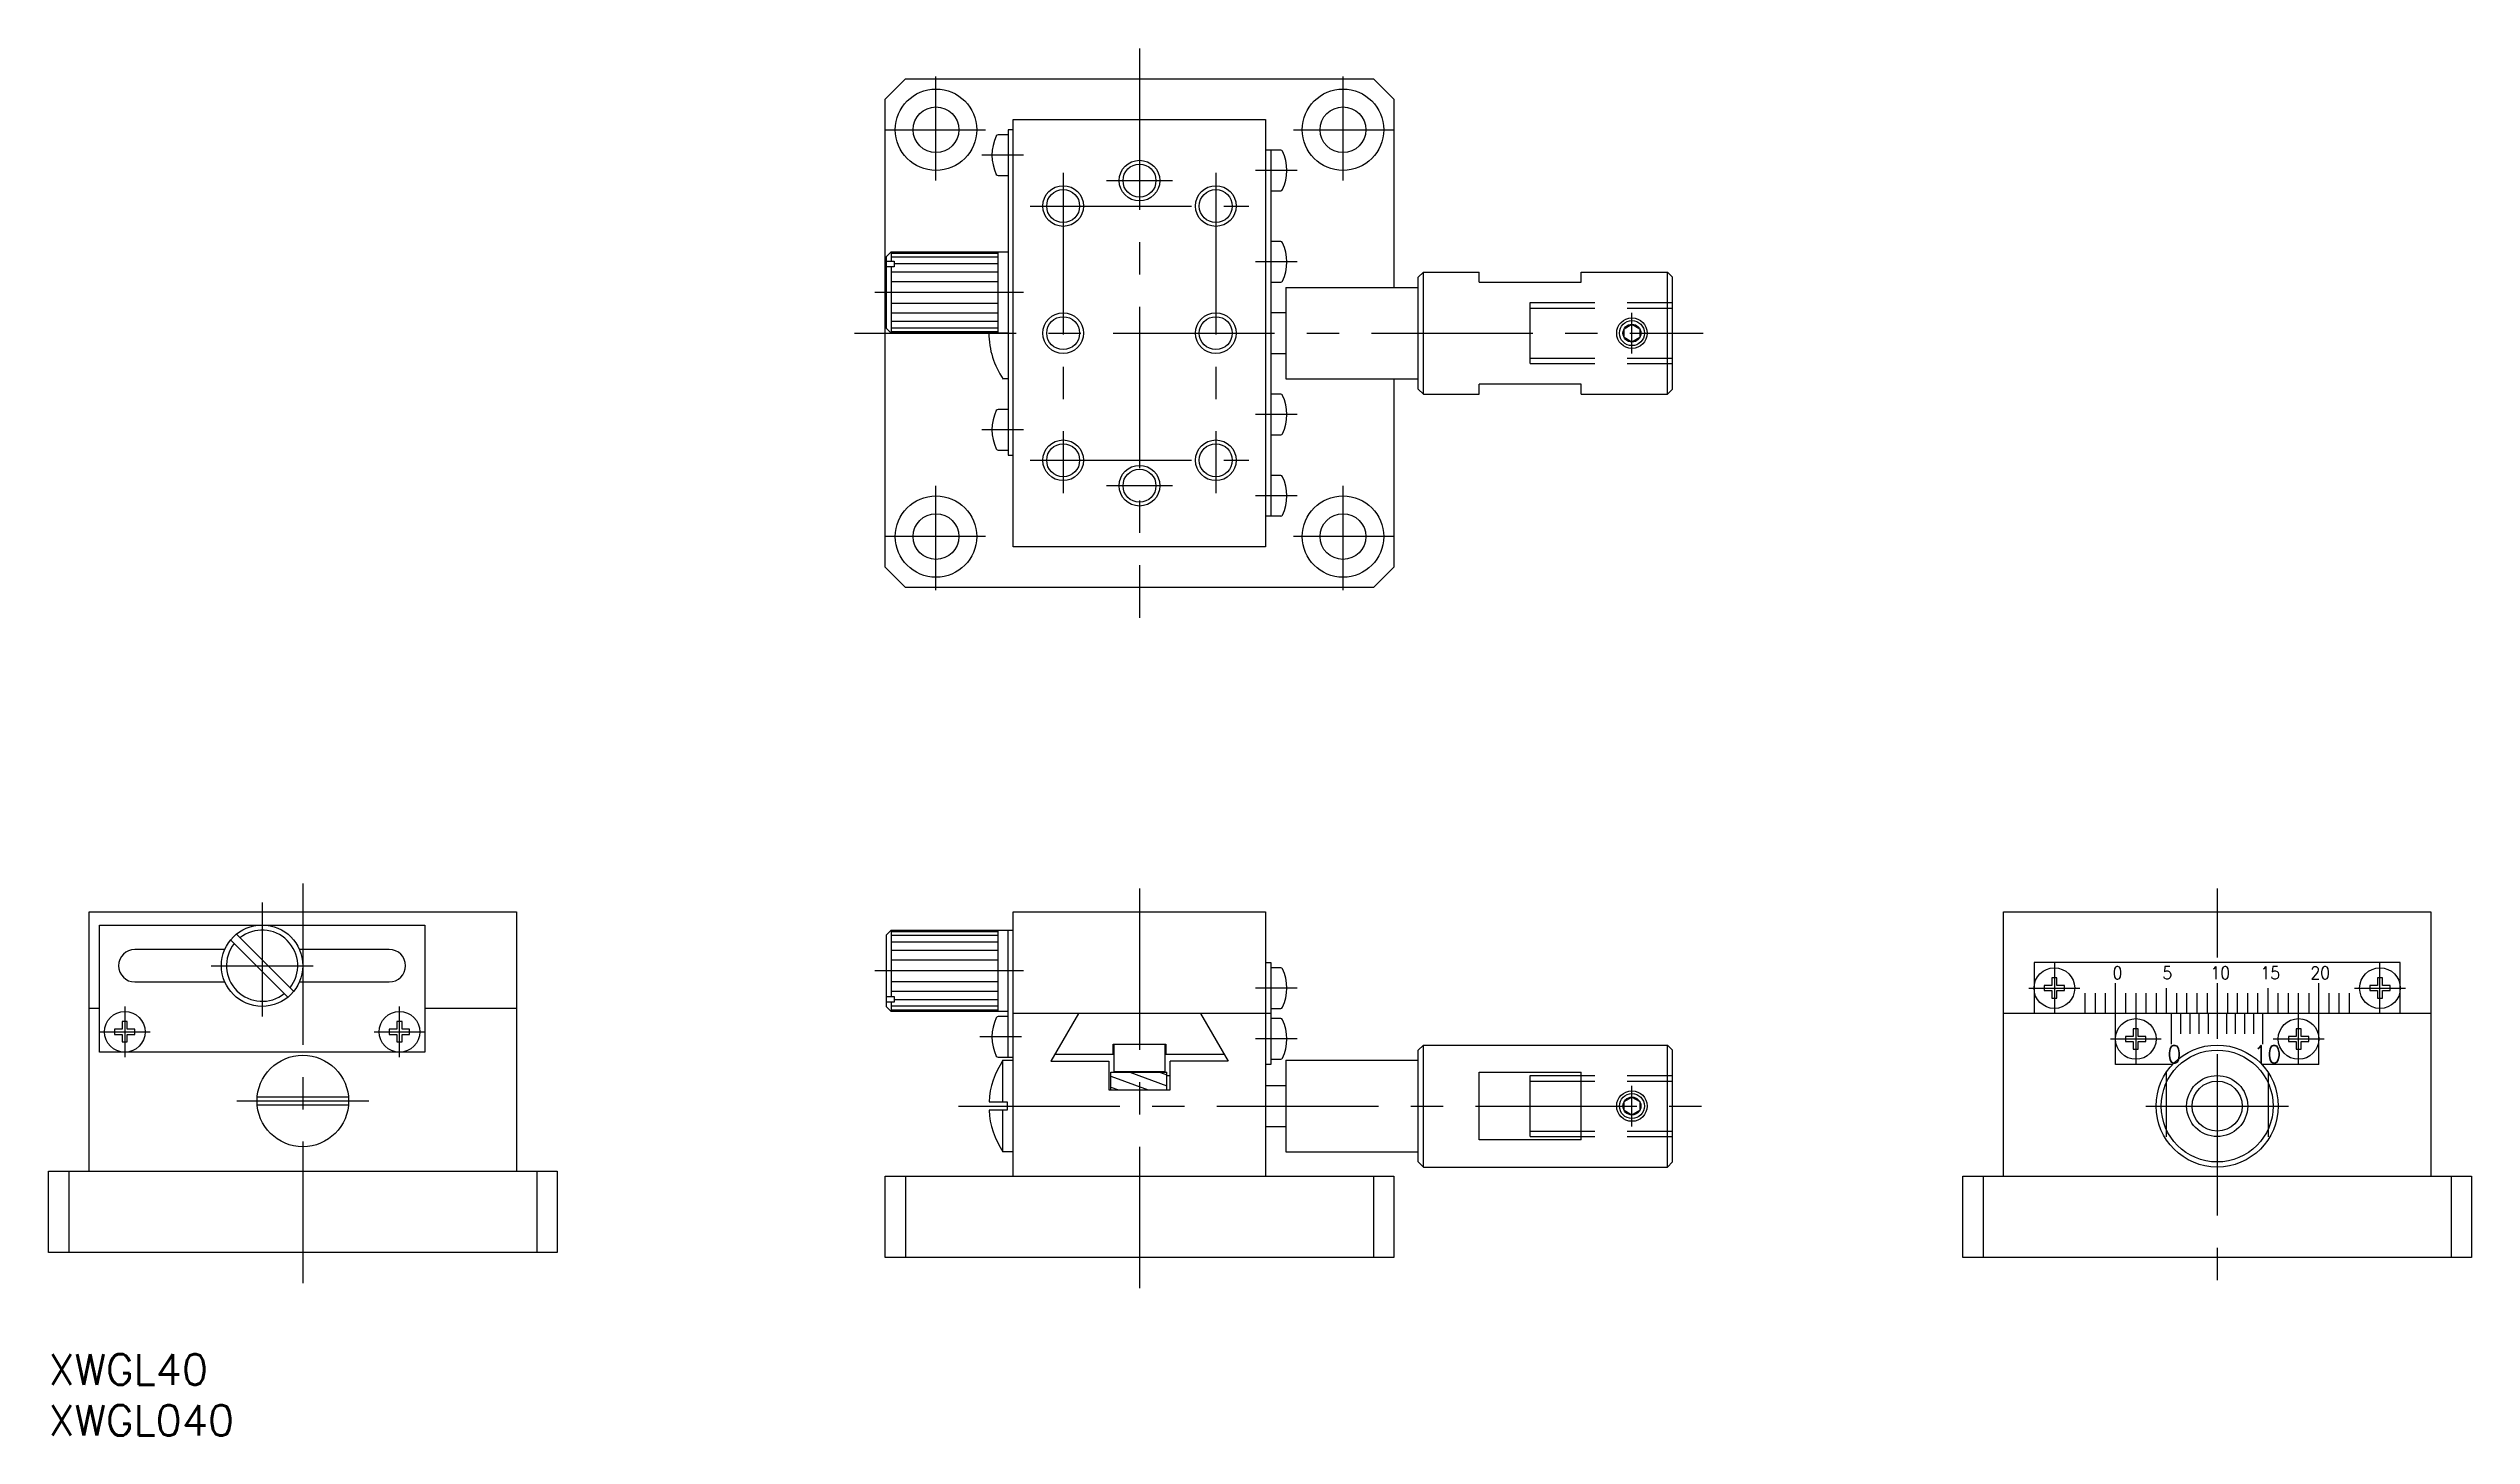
# Model space of a CAD drawing. Extents: x 0 to 238, y -8 to 128.
import ezdxf

# ---------------------------------------------------------------- set-up
doc = ezdxf.new("R2010")
doc.units = 0
doc.header["$LTSCALE"] = 0.5
doc.linetypes.add('CENTER', pattern=[50.8, 31.75, -6.35, 6.35, -6.35])
doc.linetypes.add('DASHED', pattern=[19.05, 12.7, -6.35])
for name, color, linetype in [('MSM_CENTER', 1, 'CENTER'), ('MSM_CONTINUOUS', 7, 'CONTINUOUS'), ('MSM_DASHED', 4, 'DASHED'), ('MSM_NARROW', 5, 'CONTINUOUS'), ('MSM_PART_NUMBER', 7, 'CONTINUOUS')]:
    doc.layers.add(name, color=color, linetype=linetype)
doc.styles.add('CONVERTER_11', font='txt.shx', dxfattribs={"width": 0.9})
doc.styles.get("Standard").update_dxf_attribs({"font": 'txt.shx', "height": 3, "bigfont": 'bigfont.shx'})

# ---------------------------------------------------------------- blocks, each defined once
blk = doc.blocks.new('*U2')
at = {"layer": 'MSM_PART_NUMBER'}
blk.add_text('XWGL40', height=3, dxfattribs=at).set_placement((0, -3))
blk = doc.blocks.new('*U3')
at = {"layer": 'MSM_PART_NUMBER'}
blk.add_text('XWGL040', height=3, dxfattribs=at).set_placement((0, -8))
blk = doc.blocks.new('*U4')
at = {"layer": 'MSM_CONTINUOUS', "style": 'CONVERTER_11', "width": 0.9}
blk.add_text('0', height=1.75, dxfattribs=at).set_placement((208.26, 28.62))
blk = doc.blocks.new('*U5')
at = {"layer": 'MSM_CONTINUOUS', "style": 'CONVERTER_11', "width": 0.9}
blk.add_text('10', height=1.75, dxfattribs=at).set_placement((216.73, 28.62))
blk = doc.blocks.new('*U6')
at = {"layer": 'MSM_CONTINUOUS', "style": 'CONVERTER_11', "width": 0.9}
blk.add_text('10', height=1.25, dxfattribs=at).set_placement((212.49, 36.87))
blk = doc.blocks.new('*U7')
at = {"layer": 'MSM_CONTINUOUS', "style": 'CONVERTER_11', "width": 0.9}
blk.add_text('5', height=1.25, dxfattribs=at).set_placement((207.77, 36.87))
blk = doc.blocks.new('*U8')
at = {"layer": 'MSM_CONTINUOUS', "style": 'CONVERTER_11', "width": 0.9}
blk.add_text('15', height=1.25, dxfattribs=at).set_placement((217.4, 36.87))
blk = doc.blocks.new('*U9')
at = {"layer": 'MSM_CONTINUOUS', "style": 'CONVERTER_11', "width": 0.9}
blk.add_text('0', height=1.25, dxfattribs=at).set_placement((202.87, 36.87))
blk = doc.blocks.new('*U10')
at = {"layer": 'MSM_CONTINUOUS', "style": 'CONVERTER_11', "width": 0.9}
blk.add_text('20', height=1.25, dxfattribs=at).set_placement((222.31, 36.87))

msp = doc.modelspace()

# ---------------------------------------------------------------- linework, layer by layer
at = {"layer": 'MSM_CENTER'}
for p, q in [((107.23, 128.4), (107.23, 72.4)), ((87.23, 115.4), (87.23, 125.65)), ((127.23, 125.65), (127.23, 115.4)), ((82.16, 120.4), (92.08, 120.4)), ((122.37, 120.4), (132.29, 120.4)), ((95.83, 117.9), (91.73, 117.9)), ((99.73, 116.15), (99.73, 84.65)), ((103.98, 115.4), (110.48, 115.4)), ((114.73, 116.15), (114.73, 84.65)), ((122.73, 116.4), (118.63, 116.4)), ((96.48, 112.9), (117.98, 112.9)), ((122.73, 107.4), (118.63, 107.4)), ((95.83, 104.4), (81.23, 104.4)), ((79.23, 100.4), (162.63, 100.4)), ((155.63, 98.4), (155.63, 102.4)), ((95.83, 90.9), (91.73, 90.9)), ((122.73, 92.4), (118.63, 92.4)), ((96.48, 87.9), (117.98, 87.9)), ((87.23, 75.14), (87.23, 85.4)), ((110.48, 85.4), (103.98, 85.4)), ((122.73, 84.4), (118.63, 84.4)), ((127.23, 85.4), (127.23, 75.14)), ((92.08, 80.4), (82.16, 80.4)), ((132.29, 80.4), (122.37, 80.4)), ((25, 46.3), (25, 7)), ((107.23, 45.8), (107.23, 6.5)), ((213.15, 45.8), (213.15, 39)), ((21, 44.4), (21, 33.2)), ((16, 38.2), (26, 38.2)), ((197.15, 38.5), (197.15, 33.5)), ((229.15, 33.5), (229.15, 38.5)), ((95.83, 37.7), (81.23, 37.7)), ((122.73, 36), (118.63, 36)), ((194.65, 36), (199.65, 36)), ((226.65, 36), (231.65, 36)), ((7.5, 34.2), (7.5, 29.2)), ((34.5, 29.2), (34.5, 34.2)), ((205.15, 33.5), (205.15, 28.5)), ((221.15, 28.5), (221.15, 33.5)), ((5, 31.7), (10, 31.7)), ((32, 31.7), (37, 31.7)), ((95.63, 31.2), (91.53, 31.2)), ((122.73, 31), (118.63, 31)), ((202.65, 31), (207.65, 31)), ((218.65, 31), (223.65, 31)), ((213.15, 29.5), (213.15, 7)), ((155.63, 22.4), (155.63, 26.4)), ((18.5, 24.9), (31.5, 24.9)), ((89.44, 24.4), (162.63, 24.4)), ((206.15, 24.4), (220.15, 24.4))]:
    msp.add_line(p, q, dxfattribs=at)
at = {"layer": 'MSM_CONTINUOUS'}
for p, q in [((82.23, 123.4), (84.23, 125.4)), ((84.23, 125.4), (130.23, 125.4)), ((132.23, 123.4), (130.23, 125.4)), ((82.23, 77.4), (82.23, 123.4)), ((132.23, 123.4), (132.23, 104.9)), ((94.33, 119.9), (93.34, 119.9)), ((94.33, 120.4), (94.33, 88.4)), ((94.83, 120.4), (94.33, 120.4)), ((94.83, 121.4), (119.63, 121.4)), ((94.83, 79.4), (94.83, 121.4)), ((119.63, 121.4), (119.63, 79.4)), ((121.11, 118.4), (119.63, 118.4)), ((120.13, 118.4), (120.13, 82.4)), ((93.34, 115.9), (94.33, 115.9)), ((120.13, 114.4), (121.11, 114.4)), ((82.33, 107.9), (82.83, 108.4)), ((82.33, 107.9), (82.33, 100.9)), ((82.33, 107.49), (83.13, 107.49)), ((82.83, 108.4), (94.33, 108.4)), ((82.83, 108.4), (82.83, 107.49)), ((83.13, 107.49), (83.13, 106.93)), ((93.33, 100.4), (93.33, 108.4)), ((121.11, 109.4), (120.13, 109.4)), ((83.13, 106.93), (82.33, 106.93)), ((82.83, 106.93), (82.83, 100.4)), ((120.13, 105.4), (121.11, 105.4)), ((121.63, 104.9), (134.63, 104.9)), ((121.63, 104.9), (121.63, 95.9)), ((134.63, 105.9), (135.13, 106.4)), ((134.63, 94.9), (134.63, 105.9)), ((135.13, 94.4), (135.13, 106.4)), ((135.13, 106.4), (140.63, 106.4)), ((140.63, 105.4), (140.63, 106.4)), ((140.63, 105.4), (150.63, 105.4)), ((150.63, 106.4), (159.13, 106.4)), ((150.63, 105.4), (150.63, 106.4)), ((159.13, 106.4), (159.63, 105.9)), ((159.13, 94.4), (159.13, 106.4)), ((159.63, 94.9), (159.63, 105.9)), ((82.83, 100.4), (82.33, 100.9)), ((94.33, 100.4), (82.83, 100.4)), ((121.63, 102.4), (120.13, 102.4)), ((154.86, 100.84), (155.63, 101.28)), ((154.86, 99.96), (154.86, 100.84)), ((155.63, 101.28), (156.39, 100.84)), ((156.39, 100.84), (156.39, 99.96)), ((120.13, 98.4), (121.63, 98.4)), ((155.63, 99.52), (154.86, 99.96)), ((156.39, 99.96), (155.63, 99.52)), ((94.33, 95.9), (93.81, 95.9)), ((121.63, 95.9), (134.63, 95.9)), ((132.23, 95.9), (132.23, 77.4)), ((150.63, 95.4), (140.63, 95.4)), ((140.63, 94.4), (140.63, 95.4)), ((150.63, 94.4), (150.63, 95.4)), ((94.33, 92.9), (93.34, 92.9)), ((121.11, 94.4), (120.13, 94.4)), ((134.63, 94.9), (135.13, 94.4)), ((135.13, 94.4), (140.63, 94.4)), ((150.63, 94.4), (159.13, 94.4)), ((159.63, 94.9), (159.13, 94.4)), ((93.34, 88.9), (94.33, 88.9)), ((94.33, 88.4), (94.83, 88.4)), ((120.13, 90.4), (121.11, 90.4)), ((121.11, 86.4), (120.13, 86.4)), ((121.11, 82.4), (119.63, 82.4)), ((119.63, 79.4), (94.83, 79.4)), ((82.23, 77.4), (84.23, 75.4)), ((132.23, 77.4), (130.23, 75.4)), ((130.23, 75.4), (84.23, 75.4)), ((4, 43.5), (46, 43.5)), ((4, 18), (4, 43.5)), ((46, 43.5), (46, 18)), ((94.83, 43.5), (119.63, 43.5)), ((94.83, 17.5), (94.83, 43.5)), ((119.63, 43.5), (119.63, 17.5)), ((192.15, 43.5), (234.15, 43.5)), ((192.15, 17.5), (192.15, 43.5)), ((234.15, 43.5), (234.15, 17.5)), ((5, 29.7), (5, 42.2)), ((5, 42.2), (37, 42.2)), ((23.53, 35.1), (17.9, 40.73)), ((18.47, 41.3), (24.1, 35.67)), ((37, 42.2), (37, 29.7)), ((82.33, 41.2), (82.83, 41.7)), ((82.33, 41.2), (82.33, 34.2)), ((82.83, 41.7), (82.83, 35.17)), ((82.83, 41.7), (94.83, 41.7)), ((93.33, 33.7), (93.33, 41.7)), ((94.33, 29.2), (94.33, 41.7)), ((17.33, 39.8), (8.5, 39.8)), ((33.5, 39.8), (24.67, 39.8)), ((119.63, 38.5), (120.13, 38.5)), ((120.13, 38.5), (120.13, 28.5)), ((195.15, 38.5), (195.15, 33.5)), ((231.15, 38.5), (195.15, 38.5)), ((231.15, 33.5), (231.15, 38.5)), ((8.5, 36.6), (17.33, 36.6)), ((24.67, 36.6), (33.5, 36.6)), ((121.11, 38), (120.13, 38)), ((196.15, 36.25), (196.15, 35.75)), ((196.9, 36.25), (196.15, 36.25)), ((196.15, 35.75), (196.9, 35.75)), ((196.9, 37), (196.9, 36.25)), ((197.4, 37), (196.9, 37)), ((196.9, 35.75), (196.9, 35)), ((197.4, 36.25), (197.4, 37)), ((198.15, 36.25), (197.4, 36.25)), ((197.4, 35.75), (198.15, 35.75)), ((197.4, 35), (197.4, 35.75)), ((198.15, 35.75), (198.15, 36.25)), ((203.15, 28.5), (203.15, 36.5)), ((208.15, 36), (208.15, 33.5)), ((213.15, 36.5), (213.15, 31)), ((218.15, 33.5), (218.15, 36)), ((223.15, 28.5), (223.15, 36.5)), ((228.15, 36.25), (228.15, 35.75)), ((228.9, 36.25), (228.15, 36.25)), ((228.15, 35.75), (228.9, 35.75)), ((228.9, 37), (228.9, 36.25)), ((229.4, 37), (228.9, 37)), ((228.9, 35.75), (228.9, 35)), ((229.4, 36.25), (229.4, 37)), ((230.15, 36.25), (229.4, 36.25)), ((229.4, 35.75), (230.15, 35.75)), ((229.4, 35), (229.4, 35.75)), ((230.15, 35.75), (230.15, 36.25)), ((5, 34), (4, 34)), ((46, 34), (37, 34)), ((82.33, 35.17), (83.13, 35.17)), ((83.13, 34.6), (82.33, 34.6)), ((82.83, 33.7), (82.33, 34.2)), ((82.83, 34.6), (82.83, 33.7)), ((94.33, 33.7), (82.83, 33.7)), ((83.13, 35.17), (83.13, 34.6)), ((120.13, 33.5), (94.83, 33.5)), ((101.23, 33.5), (98.51, 28.8)), ((113.23, 33.5), (115.94, 28.8)), ((120.13, 34), (121.11, 34)), ((234.15, 33.5), (192.15, 33.5)), ((196.9, 35), (197.4, 35)), ((200.15, 35.5), (200.15, 33.5)), ((201.15, 35.5), (201.15, 33.5)), ((202.15, 35.5), (202.15, 33.5)), ((204.15, 35.5), (204.15, 33.5)), ((205.15, 35.5), (205.15, 33.5)), ((206.15, 35.5), (206.15, 33.5)), ((207.15, 35.5), (207.15, 33.5)), ((208.65, 30.5), (208.65, 33.5)), ((209.15, 35.5), (209.15, 33.5)), ((209.55, 33.5), (209.55, 31.5)), ((210.15, 35.5), (210.15, 33.5)), ((210.45, 33.5), (210.45, 31.5)), ((211.15, 35.5), (211.15, 33.5)), ((211.35, 33.5), (211.35, 31.5)), ((212.15, 35.5), (212.15, 33.5)), ((212.25, 33.5), (212.25, 31.5)), ((214.05, 33.5), (214.05, 31.5)), ((214.15, 35.5), (214.15, 33.5)), ((214.95, 31.5), (214.95, 33.5)), ((215.15, 33.5), (215.15, 35.5)), ((215.85, 33.5), (215.85, 31.5)), ((216.15, 33.5), (216.15, 35.5)), ((216.75, 31.5), (216.75, 33.5)), ((217.15, 33.5), (217.15, 35.5)), ((217.65, 30.5), (217.65, 33.5)), ((219.15, 33.5), (219.15, 35.5)), ((220.15, 33.5), (220.15, 35.5)), ((221.15, 33.5), (221.15, 35.5)), ((222.15, 35.5), (222.15, 33.5)), ((224.15, 33.5), (224.15, 35.5)), ((225.15, 33.5), (225.15, 35.5)), ((226.15, 33.5), (226.15, 35.5)), ((228.9, 35), (229.4, 35)), ((7.25, 31.95), (6.5, 31.95)), ((6.5, 31.95), (6.5, 31.45)), ((6.5, 31.45), (7.25, 31.45)), ((7.75, 32.7), (7.25, 32.7)), ((7.25, 32.7), (7.25, 31.95)), ((7.25, 31.45), (7.25, 30.7)), ((7.75, 31.95), (7.75, 32.7)), ((8.5, 31.95), (7.75, 31.95)), ((7.75, 30.7), (7.75, 31.45)), ((7.75, 31.45), (8.5, 31.45)), ((8.5, 31.45), (8.5, 31.95)), ((33.5, 31.95), (33.5, 31.45)), ((34.25, 31.95), (33.5, 31.95)), ((33.5, 31.45), (34.25, 31.45)), ((34.25, 32.7), (34.25, 31.95)), ((34.75, 32.7), (34.25, 32.7)), ((34.25, 31.45), (34.25, 30.7)), ((34.75, 31.95), (34.75, 32.7)), ((35.5, 31.95), (34.75, 31.95)), ((34.75, 31.45), (35.5, 31.45)), ((34.75, 30.7), (34.75, 31.45)), ((35.5, 31.45), (35.5, 31.95)), ((94.33, 33.2), (93.34, 33.2)), ((121.11, 33), (120.13, 33)), ((204.9, 31.25), (204.15, 31.25)), ((204.15, 31.25), (204.15, 30.75)), ((205.4, 32), (204.9, 32)), ((204.9, 32), (204.9, 31.25)), ((205.4, 31.25), (205.4, 32)), ((206.15, 31.25), (205.4, 31.25)), ((206.15, 30.75), (206.15, 31.25)), ((220.15, 31.25), (220.15, 30.75)), ((220.9, 31.25), (220.15, 31.25)), ((220.9, 32), (220.9, 31.25)), ((221.4, 32), (220.9, 32)), ((221.4, 31.25), (221.4, 32)), ((222.15, 31.25), (221.4, 31.25)), ((222.15, 30.75), (222.15, 31.25)), ((37, 29.7), (5, 29.7)), ((7.25, 30.7), (7.75, 30.7)), ((34.25, 30.7), (34.75, 30.7)), ((93.34, 29.2), (94.83, 29.2)), ((93.81, 24.8), (93.81, 28.9)), ((93.81, 28.9), (94.83, 28.9)), ((98.51, 28.8), (104.23, 28.8)), ((98.92, 29.5), (104.63, 29.5)), ((104.23, 28.8), (104.23, 26)), ((104.63, 29.5), (104.63, 30.5)), ((104.63, 30.5), (109.83, 30.5)), ((104.73, 27.72), (104.73, 30.5)), ((109.73, 30.5), (109.73, 27.72)), ((109.83, 30.5), (109.83, 29.5)), ((109.83, 29.5), (115.53, 29.5)), ((115.94, 28.8), (110.23, 28.8)), ((110.23, 26), (110.23, 28.8)), ((120.13, 29), (121.11, 29)), ((121.63, 28.9), (121.63, 19.9)), ((121.63, 28.9), (134.63, 28.9)), ((134.63, 29.9), (135.13, 30.4)), ((134.63, 18.9), (134.63, 29.9)), ((135.13, 30.4), (159.13, 30.4)), ((135.13, 18.4), (135.13, 30.4)), ((159.13, 18.4), (159.13, 30.4)), ((159.13, 30.4), (159.63, 29.9)), ((159.63, 18.9), (159.63, 29.9)), ((204.15, 30.75), (204.9, 30.75)), ((204.9, 30.75), (204.9, 30)), ((204.9, 30), (205.4, 30)), ((205.4, 30), (205.4, 30.75)), ((205.4, 30.75), (206.15, 30.75)), ((220.15, 30.75), (220.9, 30.75)), ((220.9, 30.75), (220.9, 30)), ((220.9, 30), (221.4, 30)), ((221.4, 30.75), (222.15, 30.75)), ((221.4, 30), (221.4, 30.75)), ((104.43, 26), (104.43, 27.72)), ((104.43, 27.72), (109.93, 27.72)), ((104.73, 27.8), (109.73, 27.8)), ((109.93, 26), (109.93, 27.72)), ((109.93, 27.4), (110.23, 27.4)), ((120.13, 28.5), (119.63, 28.5)), ((121.63, 26.4), (119.63, 26.4)), ((140.63, 21.08), (140.63, 27.72)), ((140.63, 27.72), (150.63, 27.72)), ((150.63, 21.08), (150.63, 27.72)), ((208.77, 28.5), (203.15, 28.5)), ((223.15, 28.5), (217.53, 28.5)), ((20.52, 25.3), (29.48, 25.3)), ((29.48, 24.5), (20.52, 24.5)), ((92.44, 24.8), (94.23, 24.8)), ((94.23, 24), (92.44, 24)), ((93.81, 19.9), (93.81, 24)), ((94.23, 24.8), (94.23, 24)), ((104.23, 26), (110.23, 26)), ((154.86, 24.84), (155.63, 25.28)), ((154.86, 23.96), (154.86, 24.84)), ((155.63, 23.52), (154.86, 23.96)), ((155.63, 25.28), (156.39, 24.84)), ((156.39, 23.96), (155.63, 23.52)), ((156.39, 24.84), (156.39, 23.96)), ((119.63, 22.4), (121.63, 22.4)), ((94.83, 19.9), (93.81, 19.9)), ((121.63, 19.9), (134.63, 19.9)), ((150.63, 21.08), (140.63, 21.08)), ((0, 18), (50, 18)), ((0, 10), (0, 18)), ((2, 18), (2, 10)), ((48, 18), (48, 10)), ((50, 18), (50, 10)), ((82.23, 17.5), (132.23, 17.5)), ((82.23, 9.5), (82.23, 17.5)), ((84.23, 17.5), (84.23, 9.5)), ((130.23, 17.5), (130.23, 9.5)), ((132.23, 17.5), (132.23, 9.5)), ((134.63, 18.9), (135.13, 18.4)), ((135.13, 18.4), (159.13, 18.4)), ((159.63, 18.9), (159.13, 18.4)), ((188.15, 17.5), (238.15, 17.5)), ((188.15, 9.5), (188.15, 17.5)), ((190.15, 17.5), (190.15, 9.5)), ((236.15, 17.5), (236.15, 9.5)), ((238.15, 17.5), (238.15, 9.5)), ((50, 10), (0, 10)), ((132.23, 9.5), (82.23, 9.5)), ((238.15, 9.5), (188.15, 9.5))]:
    msp.add_line(p, q, dxfattribs=at)
for centre, radius in [((87.23, 120.4), 4), ((127.23, 120.4), 4), ((87.23, 120.4), 2.25), ((127.23, 120.4), 2.25), ((107.23, 115.4), 1.62), ((99.73, 112.9), 1.62), ((114.73, 112.9), 1.62), ((99.73, 100.4), 1.62), ((114.73, 100.4), 1.62), ((155.63, 100.4), 1.23), ((155.63, 100.4), 0.88), ((99.73, 87.9), 1.62), ((114.73, 87.9), 1.62), ((107.23, 85.4), 1.62), ((87.23, 80.4), 4), ((127.23, 80.4), 4), ((87.23, 80.4), 2.25), ((127.23, 80.4), 2.25), ((21, 38.2), 4), ((197.15, 36), 2), ((229.15, 36), 2), ((7.5, 31.7), 2), ((34.5, 31.7), 2), ((205.15, 31), 2), ((221.15, 31), 2), ((25, 24.9), 4.5), ((213.15, 24.4), 6), ((213.15, 24.4), 5.5), ((213.15, 24.4), 2.46), ((155.63, 24.4), 1.23), ((155.63, 24.4), 0.88)]:
    msp.add_circle(centre, radius, dxfattribs=at)
for centre, radius, start, end in [((97.08, 117.9), 4.35, 154.3284, 205.6716), ((93.34, 119.7), 0.2, 90, 154.3284), ((121.11, 118.2), 0.2, 25.6716, 90), ((117.37, 116.4), 4.35, 334.3284, 25.6716), ((93.34, 116.1), 0.2, 205.6716, 270), ((121.11, 114.6), 0.2, 270, 334.3284), ((121.11, 109.2), 0.2, 25.6716, 90), ((117.37, 107.4), 4.35, 334.3284, 25.6716), ((121.11, 105.6), 0.2, 270, 334.3284), ((100.43, 100.4), 8, 180, 214.4115), ((93.34, 92.7), 0.2, 90, 154.3284), ((121.11, 94.2), 0.2, 25.6716, 90), ((117.37, 92.4), 4.35, 334.3284, 25.6716), ((97.08, 90.9), 4.35, 154.3284, 205.6716), ((121.11, 90.6), 0.2, 270, 334.3284), ((93.34, 89.1), 0.2, 205.6716, 270), ((121.11, 86.2), 0.2, 25.6716, 90), ((117.37, 84.4), 4.35, 334.3284, 25.6716), ((121.11, 82.6), 0.2, 270, 334.3284), ((21, 38.2), 3.5, 321.5624, 128.4376), ((8.5, 38.2), 1.6, 90, 270), ((21, 38.2), 3.5, 141.5624, 308.4376), ((33.5, 38.2), 1.6, 270, 90), ((121.11, 37.8), 0.2, 25.6716, 90), ((117.37, 36), 4.35, 334.3284, 25.6716), ((121.11, 34.2), 0.2, 270, 334.3284), ((97.08, 31.2), 4.35, 154.3284, 205.6716), ((93.34, 33), 0.2, 90, 154.3284), ((121.11, 32.8), 0.2, 25.6716, 90), ((117.37, 31), 4.35, 334.3284, 25.6716), ((100.43, 24.4), 8, 145.7711, 177.134), ((93.34, 29.4), 0.2, 205.6716, 270), ((121.11, 29.2), 0.2, 270, 334.3284), ((100.43, 24.4), 8, 182.866, 214.2289)]:
    msp.add_arc(centre, radius, start, end, dxfattribs=at)
at = {"layer": 'MSM_DASHED'}
for p, q in [((145.63, 103.4), (159.63, 103.4)), ((145.63, 97.4), (145.63, 103.4)), ((145.63, 102.85), (159.63, 102.85)), ((145.63, 97.94), (159.63, 97.94)), ((145.63, 97.4), (159.63, 97.4)), ((145.63, 27.4), (159.63, 27.4)), ((145.63, 21.4), (145.63, 27.4)), ((145.63, 26.86), (159.63, 26.86)), ((208.15, 27.72), (208.15, 21.08)), ((218.15, 27.72), (218.15, 21.08)), ((145.63, 21.94), (159.63, 21.94)), ((145.63, 21.4), (159.63, 21.4))]:
    msp.add_line(p, q, dxfattribs=at)
at = {"layer": 'MSM_NARROW'}
for p, q in [((82.83, 108.26), (93.33, 108.26)), ((93.33, 107.86), (82.83, 107.86)), ((93.33, 107.22), (83.13, 107.22)), ((93.33, 106.4), (82.83, 106.4)), ((93.33, 105.43), (82.83, 105.43)), ((93.33, 104.4), (82.83, 104.4)), ((82.83, 103.36), (93.33, 103.36)), ((82.83, 102.4), (93.33, 102.4)), ((82.83, 101.57), (93.33, 101.57)), ((82.83, 100.93), (93.33, 100.93)), ((93.33, 100.53), (82.83, 100.53)), ((82.83, 41.56), (93.33, 41.56)), ((93.33, 41.16), (82.83, 41.16)), ((93.33, 40.53), (82.83, 40.53)), ((93.33, 39.7), (82.83, 39.7)), ((93.33, 38.74), (82.83, 38.74)), ((93.33, 37.7), (82.83, 37.7)), ((82.83, 36.66), (93.33, 36.66)), ((82.83, 35.7), (93.33, 35.7)), ((82.83, 34.24), (93.33, 34.24)), ((93.33, 33.84), (82.83, 33.84)), ((83.13, 34.87), (93.33, 34.87)), ((104.43, 27.33), (108.09, 26)), ((104.43, 26.27), (105.17, 26)), ((106.27, 27.72), (109.93, 26.4)), ((109.2, 27.72), (109.93, 27.46))]:
    msp.add_line(p, q, dxfattribs=at)
for centre, radius in [((107.23, 115.4), 2), ((99.73, 112.9), 2), ((114.73, 112.9), 2), ((99.73, 100.4), 2), ((114.73, 100.4), 2), ((155.63, 100.4), 1.5), ((99.73, 87.9), 2), ((114.73, 87.9), 2), ((107.23, 85.4), 2), ((213.15, 24.4), 3), ((155.63, 24.4), 1.5)]:
    msp.add_circle(centre, radius, dxfattribs=at)

# ---------------------------------------------------------------- block references
at = {"layer": 'MSM_CONTINUOUS'}
for name in ['*U9', '*U7', '*U6', '*U8', '*U10', '*U4', '*U5', '*U2', '*U3']:
    msp.add_blockref(name, (0, 0), dxfattribs=at)

doc.saveas('drawing.dxf')
